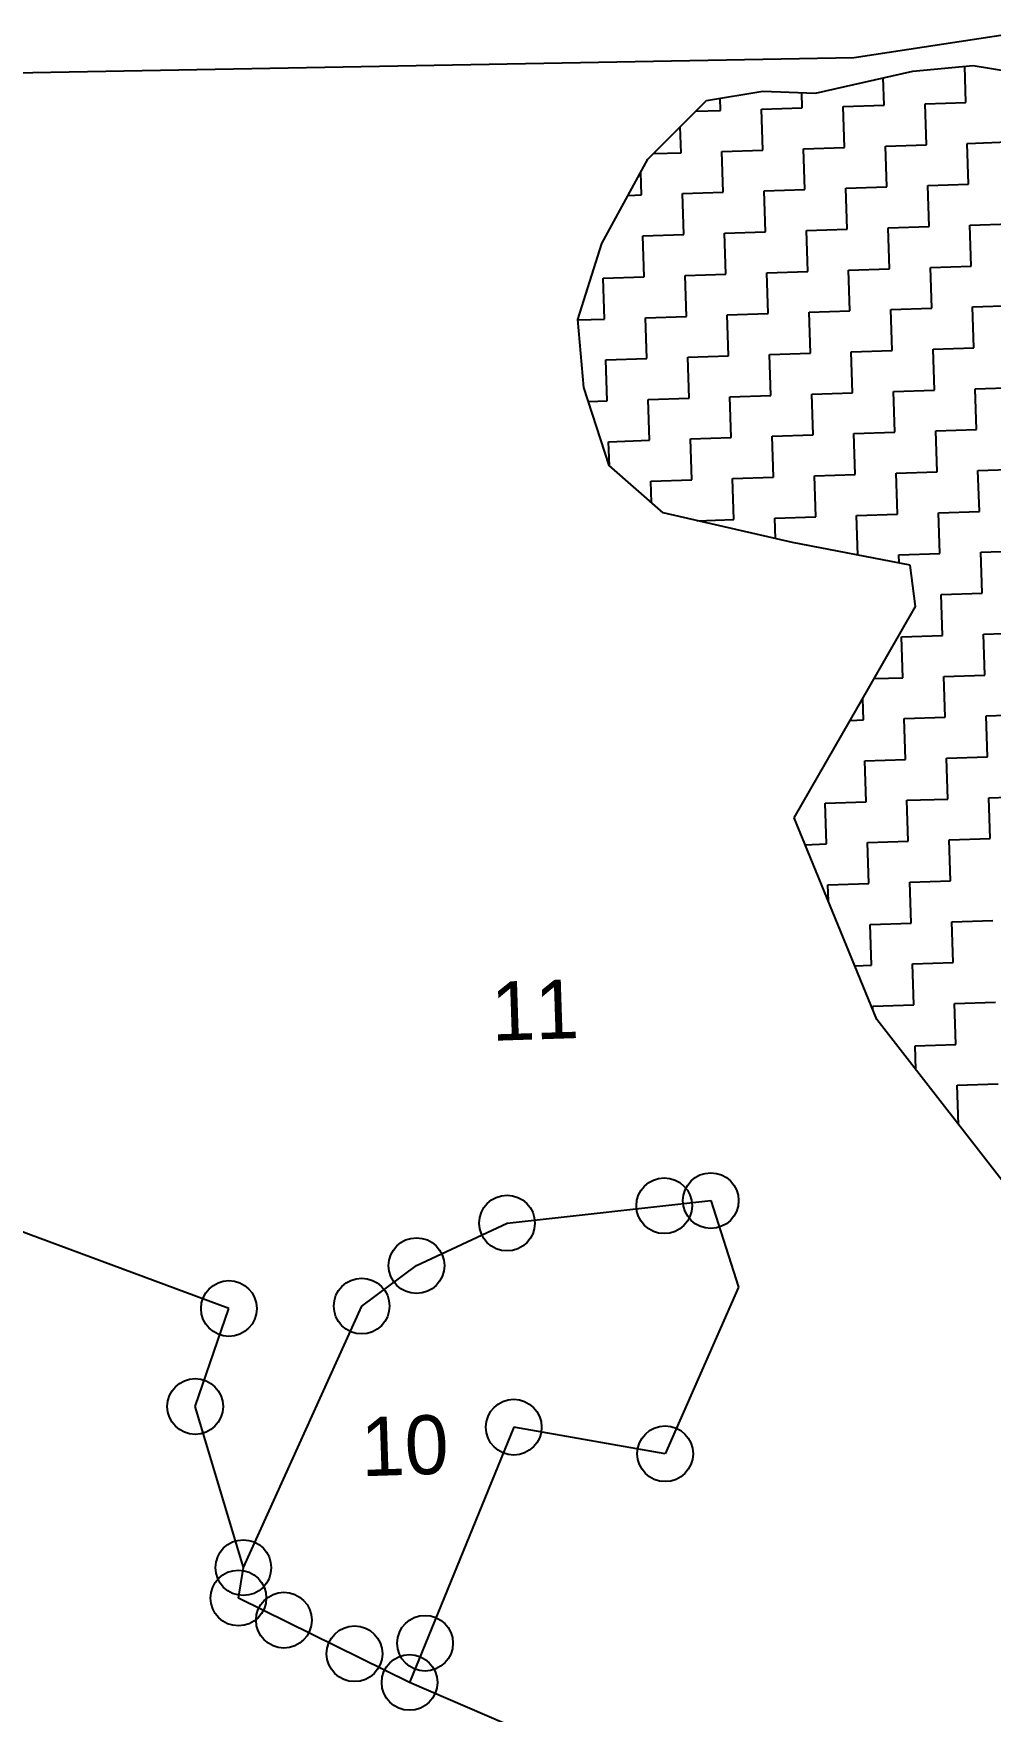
# Model space of a CAD drawing. Header units: metres. Extents: x 278270 to 279465, y 2078206 to 2080031.
# Drawn here: x 278539.3 to 278674.6, y 2079748.2 to 2079985.4 of the extents above; entities that cross this region are included whole.
import ezdxf
from ezdxf.enums import TextEntityAlignment as Align

# ---------------------------------------------------------------- set-up
doc = ezdxf.new("R2010")
doc.units = ezdxf.units.M
for name, color, linetype in [('POLY_HATCH', 12, 'Continuous'), ('POLY_PARCEL', 6, 'Continuous'), ('TEXT_PARCEL', 7, 'Continuous'), ('V_BOUND_LINE', 7, 'Continuous')]:
    doc.layers.add(name, color=color, linetype=linetype)
doc.styles.add('TEXT_MAP', font='')
doc.styles.get('TEXT_MAP').set_extended_font_data('Kruti Dev 050')

msp = doc.modelspace()

# ---------------------------------------------------------------- linework, layer by layer
for centre in [(278635.07, 2079820.41), (278628.49, 2079819.69), (278606.26, 2079817.24), (278593.46, 2079811.22), (278566.94, 2079805.16), (278585.71, 2079805.51), (278562.17, 2079791.31), (278607.21, 2079788.38), (278628.62, 2079784.63), (278568.98, 2079768.52), (278568.28, 2079764.23), (278574.72, 2079761.1), (278584.7, 2079756.35), (278594.67, 2079757.84), (278592.48, 2079752.29)]:
    msp.add_circle(centre, 3.94)
at = {"layer": 'POLY_HATCH'}
for p, q in [((278663.65, 2079980.1), (278672.15, 2079980.92)), ((278672.15, 2079980.92), (278688.24, 2079978.25)), ((278649.88, 2079976.99), (278663.65, 2079980.1)), ((278626.19, 2079967.68), (278634.45, 2079975.95)), ((278634.45, 2079975.95), (278642.41, 2079977.27)), ((278642.41, 2079977.27), (278649.88, 2079976.99)), ((278619.65, 2079955.74), (278626.19, 2079967.68)), ((278616.27, 2079944.97), (278619.65, 2079955.74)), ((278617.11, 2079935.4), (278616.27, 2079944.97)), ((278620.68, 2079924.33), (278617.11, 2079935.4)), ((278628.36, 2079917.65), (278620.68, 2079924.33)), ((278646.63, 2079913.45), (278628.36, 2079917.65)), ((278663.27, 2079910.27), (278646.63, 2079913.45)), ((278664, 2079904.43), (278663.27, 2079910.27)), ((278655.93, 2079890.3), (278664, 2079904.43)), ((278646.85, 2079874.55), (278655.93, 2079890.3)), ((278658.56, 2079846.01), (278646.85, 2079874.55)), ((278679.17, 2079819.5), (278658.56, 2079846.01))]:
    msp.add_line(p, q, dxfattribs=at)
at = {"layer": 'POLY_HATCH', "linetype": 'Continuous'}
for p, q in [((278671.14, 2079975.68), (278670.97, 2079980.8)), ((278659.58, 2079975.3), (278659.45, 2079979.15)), ((278636.45, 2079974.54), (278636.39, 2079976.27)), ((278648.01, 2079974.92), (278647.94, 2079977.06)), ((278665.36, 2079975.49), (278671.14, 2079975.68)), ((278632.93, 2079974.43), (278636.45, 2079974.54)), ((278642.23, 2079974.73), (278648.01, 2079974.92)), ((278642.42, 2079968.95), (278642.23, 2079974.73)), ((278653.8, 2079975.11), (278659.58, 2079975.3)), ((278653.99, 2079969.33), (278653.8, 2079975.11)), ((278665.55, 2079969.71), (278665.36, 2079975.49)), ((278630.86, 2079968.57), (278630.74, 2079972.23)), ((278626.95, 2079968.44), (278630.86, 2079968.57)), ((278636.64, 2079968.76), (278642.42, 2079968.95)), ((278636.83, 2079962.98), (278636.64, 2079968.76)), ((278648.2, 2079969.14), (278653.99, 2079969.33)), ((278648.39, 2079963.36), (278648.2, 2079969.14)), ((278659.77, 2079969.52), (278665.55, 2079969.71)), ((278659.96, 2079963.74), (278659.77, 2079969.52)), ((278671.33, 2079969.9), (278677.11, 2079970.09)), ((278671.52, 2079964.12), (278671.33, 2079969.9)), ((278625.26, 2079962.6), (278625.16, 2079965.8)), ((278665.74, 2079963.93), (278671.52, 2079964.12)), ((278665.93, 2079958.15), (278665.74, 2079963.93)), ((278623.37, 2079962.54), (278625.26, 2079962.6)), ((278631.05, 2079962.79), (278636.83, 2079962.98)), ((278631.24, 2079957.01), (278631.05, 2079962.79)), ((278642.61, 2079963.17), (278648.39, 2079963.36)), ((278642.8, 2079957.39), (278642.61, 2079963.17)), ((278654.18, 2079963.55), (278659.96, 2079963.74)), ((278654.37, 2079957.77), (278654.18, 2079963.55)), ((278625.45, 2079956.82), (278631.24, 2079957.01)), ((278625.64, 2079951.03), (278625.45, 2079956.82)), ((278637.02, 2079957.2), (278642.8, 2079957.39)), ((278637.21, 2079951.41), (278637.02, 2079957.2)), ((278648.58, 2079957.58), (278654.37, 2079957.77)), ((278648.77, 2079951.79), (278648.58, 2079957.58)), ((278660.15, 2079957.96), (278665.93, 2079958.15)), ((278660.34, 2079952.17), (278660.15, 2079957.96)), ((278671.71, 2079958.34), (278677.49, 2079958.53)), ((278671.9, 2079952.55), (278671.71, 2079958.34)), ((278654.56, 2079951.98), (278660.34, 2079952.17)), ((278654.75, 2079946.2), (278654.56, 2079951.98)), ((278666.12, 2079952.36), (278671.9, 2079952.55)), ((278666.31, 2079946.58), (278666.12, 2079952.36)), ((278619.86, 2079950.84), (278625.64, 2079951.03)), ((278620.05, 2079945.06), (278619.86, 2079950.84)), ((278631.43, 2079951.22), (278637.21, 2079951.41)), ((278631.62, 2079945.44), (278631.43, 2079951.22)), ((278642.99, 2079951.6), (278648.77, 2079951.79)), ((278643.18, 2079945.82), (278642.99, 2079951.6)), ((278616.27, 2079944.94), (278620.05, 2079945.06)), ((278625.83, 2079945.25), (278631.62, 2079945.44)), ((278626.02, 2079939.47), (278625.83, 2079945.25)), ((278637.4, 2079945.63), (278643.18, 2079945.82)), ((278637.59, 2079939.85), (278637.4, 2079945.63)), ((278648.96, 2079946.01), (278654.75, 2079946.2)), ((278649.15, 2079940.23), (278648.96, 2079946.01)), ((278660.53, 2079946.39), (278666.31, 2079946.58)), ((278660.72, 2079940.61), (278660.53, 2079946.39)), ((278672.09, 2079946.77), (278677.87, 2079946.96)), ((278672.28, 2079940.99), (278672.09, 2079946.77)), ((278643.37, 2079940.04), (278649.15, 2079940.23)), ((278643.56, 2079934.26), (278643.37, 2079940.04)), ((278654.93, 2079940.42), (278660.72, 2079940.61)), ((278655.12, 2079934.64), (278654.93, 2079940.42)), ((278666.5, 2079940.8), (278672.28, 2079940.99)), ((278666.69, 2079935.02), (278666.5, 2079940.8)), ((278620.24, 2079939.28), (278626.02, 2079939.47)), ((278620.43, 2079933.5), (278620.24, 2079939.28)), ((278631.81, 2079939.66), (278637.59, 2079939.85)), ((278632, 2079933.88), (278631.81, 2079939.66)), ((278672.47, 2079935.21), (278678.25, 2079935.4)), ((278617.76, 2079933.41), (278620.43, 2079933.5)), ((278626.21, 2079933.69), (278632, 2079933.88)), ((278626.4, 2079927.91), (278626.21, 2079933.69)), ((278637.78, 2079934.07), (278643.56, 2079934.26)), ((278637.97, 2079928.29), (278637.78, 2079934.07)), ((278649.34, 2079934.45), (278655.12, 2079934.64)), ((278649.53, 2079928.67), (278649.34, 2079934.45)), ((278660.91, 2079934.83), (278666.69, 2079935.02)), ((278661.1, 2079929.04), (278660.91, 2079934.83)), ((278672.66, 2079929.42), (278672.47, 2079935.21)), ((278632.19, 2079928.1), (278637.97, 2079928.29)), ((278643.75, 2079928.48), (278649.53, 2079928.67)), ((278643.94, 2079922.69), (278643.75, 2079928.48)), ((278655.31, 2079928.86), (278661.1, 2079929.04)), ((278655.5, 2079923.07), (278655.31, 2079928.86)), ((278666.88, 2079929.23), (278672.66, 2079929.42)), ((278667.07, 2079923.45), (278666.88, 2079929.23)), ((278620.62, 2079927.72), (278626.4, 2079927.91)), ((278620.73, 2079924.28), (278620.62, 2079927.72)), ((278632.38, 2079922.31), (278632.19, 2079928.1)), ((278661.29, 2079923.26), (278667.07, 2079923.45)), ((278672.85, 2079923.64), (278678.63, 2079923.83)), ((278673.04, 2079917.86), (278672.85, 2079923.64)), ((278626.59, 2079922.12), (278632.38, 2079922.31)), ((278626.69, 2079919.1), (278626.59, 2079922.12)), ((278638.16, 2079922.5), (278643.94, 2079922.69)), ((278638.35, 2079916.72), (278638.16, 2079922.5)), ((278649.72, 2079922.88), (278655.5, 2079923.07)), ((278649.91, 2079917.1), (278649.72, 2079922.88)), ((278661.48, 2079917.48), (278661.29, 2079923.26)), ((278633.15, 2079916.55), (278638.35, 2079916.72)), ((278644.13, 2079916.91), (278649.91, 2079917.1)), ((278644.23, 2079914), (278644.13, 2079916.91)), ((278655.69, 2079917.29), (278661.48, 2079917.48)), ((278655.88, 2079911.68), (278655.69, 2079917.29)), ((278667.26, 2079917.67), (278673.04, 2079917.86)), ((278667.45, 2079911.89), (278667.26, 2079917.67)), ((278661.67, 2079911.7), (278667.45, 2079911.89)), ((278661.7, 2079910.57), (278661.67, 2079911.7)), ((278673.23, 2079912.08), (278679.01, 2079912.27)), ((278673.42, 2079906.3), (278673.23, 2079912.08)), ((278667.64, 2079906.11), (278673.42, 2079906.3)), ((278667.83, 2079900.32), (278667.64, 2079906.11)), ((278662.05, 2079900.13), (278667.83, 2079900.32)), ((278662.24, 2079894.35), (278662.05, 2079900.13)), ((278673.61, 2079900.51), (278679.39, 2079900.7)), ((278673.8, 2079894.73), (278673.61, 2079900.51)), ((278658.16, 2079894.22), (278662.24, 2079894.35)), ((278668.02, 2079894.54), (278673.8, 2079894.73)), ((278668.21, 2079888.76), (278668.02, 2079894.54)), ((278656.64, 2079888.38), (278656.55, 2079891.38)), ((278654.78, 2079888.32), (278656.64, 2079888.38)), ((278662.43, 2079888.57), (278668.21, 2079888.76)), ((278662.62, 2079882.79), (278662.43, 2079888.57)), ((278673.99, 2079888.95), (278679.77, 2079889.14)), ((278674.18, 2079883.17), (278673.99, 2079888.95)), ((278668.4, 2079882.98), (278674.18, 2079883.17)), ((278656.83, 2079882.6), (278662.62, 2079882.79)), ((278657.02, 2079876.82), (278656.83, 2079882.6)), ((278668.59, 2079877.19), (278668.4, 2079882.98)), ((278651.24, 2079876.63), (278657.02, 2079876.82)), ((278651.43, 2079870.84), (278651.24, 2079876.63)), ((278662.81, 2079877.01), (278668.59, 2079877.19)), ((278663, 2079871.22), (278662.81, 2079877.01)), ((278674.37, 2079877.38), (278680.15, 2079877.57)), ((278674.56, 2079871.6), (278674.37, 2079877.38)), ((278668.78, 2079871.41), (278674.56, 2079871.6)), ((278668.97, 2079865.63), (278668.78, 2079871.41)), ((278648.41, 2079870.74), (278651.43, 2079870.84)), ((278657.21, 2079871.03), (278663, 2079871.22)), ((278657.4, 2079865.25), (278657.21, 2079871.03)), ((278651.62, 2079865.06), (278657.4, 2079865.25)), ((278651.7, 2079862.73), (278651.62, 2079865.06)), ((278663.19, 2079865.44), (278668.97, 2079865.63)), ((278663.38, 2079859.66), (278663.19, 2079865.44)), ((278657.59, 2079859.47), (278663.38, 2079859.66)), ((278657.78, 2079853.69), (278657.59, 2079859.47)), ((278669.16, 2079859.85), (278674.94, 2079860.04)), ((278669.35, 2079854.07), (278669.16, 2079859.85)), ((278655.44, 2079853.61), (278657.78, 2079853.69)), ((278663.57, 2079853.88), (278669.35, 2079854.07)), ((278663.76, 2079848.09), (278663.57, 2079853.88)), ((278657.97, 2079847.9), (278663.76, 2079848.09)), ((278657.99, 2079847.41), (278657.97, 2079847.9)), ((278669.54, 2079848.28), (278675.32, 2079848.47)), ((278669.73, 2079842.5), (278669.54, 2079848.28)), ((278663.95, 2079842.31), (278669.73, 2079842.5)), ((278664.06, 2079838.94), (278663.95, 2079842.31)), ((278669.92, 2079836.72), (278675.7, 2079836.91)), ((278670.1, 2079831.16), (278669.92, 2079836.72))]:
    msp.add_line(p, q, dxfattribs=at)
at = {"layer": 'POLY_PARCEL'}
for p, q in [((278566.94, 2079805.16), (278526.09, 2079820.33)), ((278606.26, 2079817.24), (278635.07, 2079820.41)), ((278635.07, 2079820.41), (278638.97, 2079808.16)), ((278593.46, 2079811.22), (278606.26, 2079817.24)), ((278585.71, 2079805.51), (278593.46, 2079811.22)), ((278638.97, 2079808.16), (278628.62, 2079784.63)), ((278562.17, 2079791.31), (278566.94, 2079805.16)), ((278568.98, 2079768.52), (278585.71, 2079805.51)), ((278568.98, 2079768.52), (278562.17, 2079791.31)), ((278607.21, 2079788.38), (278592.48, 2079752.29)), ((278628.62, 2079784.63), (278607.21, 2079788.38)), ((278568.28, 2079764.23), (278568.98, 2079768.52)), ((278592.48, 2079752.29), (278568.28, 2079764.23)), ((278618.72, 2079741), (278592.48, 2079752.29))]:
    msp.add_line(p, q, dxfattribs=at)
at = {"layer": 'V_BOUND_LINE'}
for p, q in [((278677.92, 2079985.42), (278655.35, 2079982.01)), ((278655.35, 2079982.01), (278520.88, 2079979.54))]:
    msp.add_line(p, q, dxfattribs=at)

# ---------------------------------------------------------------- texts
at = {"layer": 'TEXT_PARCEL', "style": 'TEXT_MAP'}
for s, p in [('11', (278610.21, 2079847.37)), ('10', (278591.79, 2079785.8))]:
    msp.add_text(s, height=8.331, rotation=1.8809, dxfattribs=at).set_placement(p, align=Align.MIDDLE)

doc.saveas('drawing.dxf')
